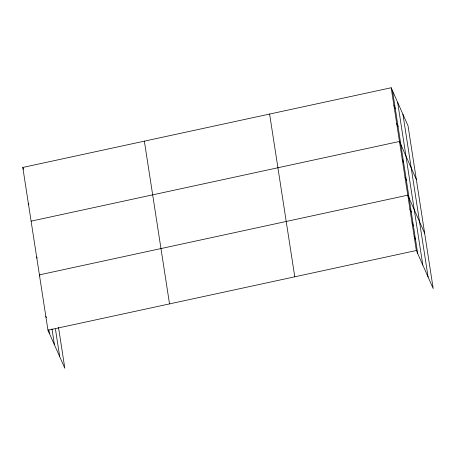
<?xml version="1.0" encoding="UTF-8"?>
<svg xmlns="http://www.w3.org/2000/svg" width="456" height="456" viewBox="0 0 456 456"><rect width="100%" height="100%" fill="white"/><g stroke="black" fill="none" stroke-linecap="round" stroke-linejoin="round"><path stroke-width="0.68" d="M58.516 327.442L64.826 368.248L47.965 330.195L22.8 167.449L391.174 87.751L408.034 125.805L433.2 288.551L416.339 250.504L391.174 87.751M31.105 221.154L399.479 141.457L416.339 179.51M47.965 330.195L416.339 250.504M393.944 105.655L395.301 108.722M396.709 123.553L398.071 126.625M402.243 159.361L403.606 162.427M405.013 177.264L406.376 180.331M424.644 233.215L407.784 195.168L39.41 274.865L39.951 276.091M409.921 209.002L411.278 212.069M412.059 222.836L413.421 225.902M414.196 236.67L415.558 239.736M22.8 167.449L23.615 169.29M28.335 203.251L28.882 204.482M36.64 256.962L37.187 258.187M45.828 316.361L46.369 317.593M402.922 114.256L428.081 277.009M397.649 102.361L422.815 265.113M392.53 90.818L417.696 253.57M269.61 114.051L294.775 276.803M144.364 141.149L169.529 303.895M55.432 329.038L59.713 356.706M51.978 328.901L54.441 344.81M48.792 329.808L49.322 333.268"/></g></svg>
